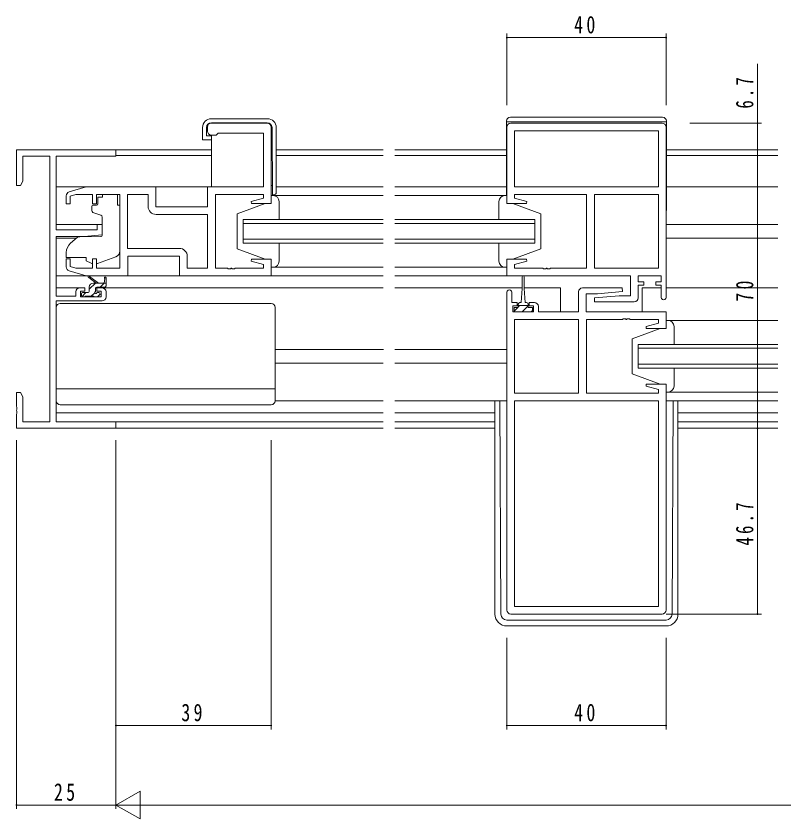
# Model space of a CAD drawing. Units: millimetres, scale not verified. Extents: x -567 to 567, y -403 to 403.
# Drawn here: x -172.8 to 20.1, y -67 to 134.8 of the extents above; entities that cross this region are included whole.
import ezdxf

# ---------------------------------------------------------------- set-up
doc = ezdxf.new("R2010")
doc.units = ezdxf.units.MM
doc.header["$LTSCALE"] = 2
for name, color, linetype, lineweight in [('0-3_YKK_11', 7, 'Continuous', 18), ('0-4_YKK_12', 2, 'Continuous', 18), ('0-5_YKK_13', 4, 'Continuous', 18), ('0-6_YKK_D', 6, 'Continuous', 18)]:
    doc.layers.add(name, color=color, linetype=linetype, lineweight=lineweight)
doc.styles.add('ＭＳ ゴシック', font='')
doc.styles.get('ＭＳ ゴシック').set_extended_font_data('MS Gothic')

msp = doc.modelspace()

# ---------------------------------------------------------------- linework, layer by layer
at = {"layer": '0-3_YKK_11'}
for p, q in [((-109.726, 107.915), (-123.726, 107.915)), ((-10.476, 107.915), (-48.476, 107.915)), ((-124.726, 106.915), (-124.726, 105.915)), ((-122.526, 104.915), (-122.226, 105.215)), ((-110.656, 105.415), (-110.656, 91.915)), ((-108.726, 87.715), (-108.726, 106.915)), ((-49.476, 106.915), (-49.476, 87.715)), ((-47.546, 105.985), (-47.546, 91.915)), ((-11.406, 105.985), (-47.546, 105.985)), ((-11.406, 105.985), (-47.546, 105.985)), ((-11.406, 91.915), (-11.406, 105.985)), ((-9.476, 64.115), (-9.476, 106.915)), ((-123.726, 104.915), (-122.526, 104.915)), ((-172.726, 101.215), (-172.726, 92.215)), ((-147.726, 101.215), (-172.726, 101.215)), ((-147.726, 99.585), (-147.726, 101.215)), ((-171.096, 99.585), (-164.356, 99.585)), ((-171.096, 93.306), (-171.096, 99.585)), ((-164.356, 99.585), (-164.356, 32.845)), ((-162.726, 81.115), (-162.726, 99.585)), ((-162.726, 99.585), (-147.726, 99.585)), ((-155.226, 91.915), (-159.513, 90.629)), ((-137.726, 91.915), (-155.226, 91.915)), ((-137.726, 86.915), (-137.726, 91.915)), ((-124.726, 91.915), (-124.726, 86.915)), ((-110.656, 91.915), (-124.726, 91.915)), ((-47.546, 91.915), (-11.406, 91.915)), ((-157.831, 89.985), (-153.626, 89.985)), ((-146.726, 89.985), (-146.726, 71.445)), ((-139.656, 89.985), (-144.796, 89.985)), ((-144.796, 89.985), (-144.796, 76.445)), ((-144.796, 89.985), (-144.796, 76.445)), ((-139.656, 86.985), (-139.656, 89.985)), ((-122.726, 89.985), (-110.656, 89.985)), ((-122.726, 71.445), (-122.726, 89.985)), ((-47.546, 89.068), (-47.546, 89.985)), ((-47.546, 89.985), (-29.476, 89.985)), ((-44.447, 88.237), (-47.546, 89.068)), ((-29.476, 89.985), (-29.476, 71.445)), ((-11.406, 89.985), (-27.476, 89.985)), ((-27.476, 89.985), (-27.476, 71.445)), ((-27.476, 89.985), (-27.476, 71.445)), ((-11.406, 71.445), (-11.406, 89.985)), ((-124.726, 86.915), (-137.726, 86.915)), ((-49.476, 87.715), (-44.515, 87.715)), ((-44.515, 87.715), (-44.447, 88.237)), ((-124.726, 84.985), (-137.656, 84.985)), ((-124.726, 71.445), (-124.726, 84.985)), ((-152.426, 81.115), (-162.726, 81.115)), ((-162.726, 79.415), (-155.726, 79.415)), ((-162.726, 64.415), (-162.726, 79.415)), ((-155.726, 79.415), (-151.226, 79.809)), ((-144.796, 76.445), (-131.796, 76.445)), ((-144.726, 69.515), (-144.726, 74.515)), ((-144.726, 74.515), (-131.726, 74.515)), ((-131.726, 74.515), (-131.726, 69.515)), ((-129.796, 74.445), (-129.796, 71.445)), ((-108.726, 73.715), (-113.686, 73.715)), ((-108.726, 69.515), (-108.726, 73.715)), ((-49.476, 73.715), (-49.476, 69.515)), ((-44.515, 73.715), (-49.476, 73.715)), ((-47.546, 72.362), (-44.447, 73.193)), ((-44.447, 73.193), (-44.515, 73.715)), ((-159.513, 70.801), (-155.226, 69.515)), ((-153.626, 71.445), (-157.831, 71.445)), ((-129.796, 71.445), (-124.726, 71.445)), ((-110.656, 71.445), (-117.768, 71.445)), ((-47.546, 71.445), (-47.546, 72.362)), ((-40.434, 71.445), (-47.546, 71.445)), ((-29.476, 71.445), (-38.518, 71.445)), ((-27.476, 71.445), (-11.406, 71.445)), ((-155.226, 69.515), (-144.726, 69.515)), ((-131.726, 69.515), (-108.726, 69.515)), ((-49.476, 69.515), (-18.406, 69.515)), ((-18.406, 69.515), (-18.406, 64.515)), ((-157.826, 65.515), (-157.826, 64.415)), ((-150.226, 64.215), (-150.226, 65.515)), ((-49.476, 65.415), (-49.476, -14.485)), ((-31.476, 65.515), (-31.476, 60.515)), ((-20.498, 66.515), (-30.476, 66.515)), ((-29.546, 65.015), (-26.669, 65.015)), ((-29.546, 60.515), (-29.546, 65.015)), ((-26.669, 65.015), (-20.456, 65.559)), ((-20.456, 65.559), (-20.498, 66.515)), ((-157.826, 64.415), (-162.726, 64.415)), ((-162.726, 63.215), (-151.226, 63.215)), ((-162.726, 32.845), (-162.726, 63.215)), ((-151.426, 64.215), (-156.626, 64.215)), ((-46.876, 62.015), (-46.876, 62.815)), ((-42.576, 62.815), (-43.876, 62.815)), ((-43.876, 62.815), (-43.876, 62.015)), ((-21.283, 64.515), (-27.496, 63.972)), ((-27.496, 63.972), (-27.454, 63.015)), ((-27.454, 63.015), (-17.476, 63.015)), ((-18.406, 64.515), (-21.283, 64.515)), ((-41.576, 60.515), (-41.576, 61.815)), ((-42.776, 60.515), (-47.976, 60.515)), ((-47.546, 58.585), (-47.546, 40.045)), ((-47.546, 58.585), (-47.546, 40.045)), ((-31.476, 58.585), (-47.546, 58.585)), ((-31.476, 60.515), (-41.576, 60.515)), ((-31.476, 40.045), (-31.476, 58.585)), ((-9.476, 60.515), (-29.546, 60.515)), ((-20.251, 58.705), (-19.701, 58.705)), ((-19.434, 58.585), (-19.251, 58.705)), ((-11.406, 40.962), (-11.406, 40.045)), ((-9.476, -14.485), (-9.476, 42.315)), ((-47.546, 40.045), (-31.476, 40.045)), ((-47.546, 38.115), (-47.546, -13.555)), ((-11.406, 38.115), (-47.546, 38.115)), ((-11.406, -13.555), (-11.406, 38.115)), ((-11.406, -13.555), (-11.406, 38.115)), ((-164.356, 32.845), (-171.096, 32.845)), ((-147.726, 32.845), (-162.726, 32.845)), ((-147.726, 31.215), (-147.726, 32.845)), ((-172.726, 31.215), (-147.726, 31.215)), ((-47.546, -13.555), (-11.406, -13.555)), ((-48.476, -15.485), (-10.476, -15.485))]:
    msp.add_line(p, q, dxfattribs=at)
for points in [[(-122.226, 105.215), (-122.026, 105.415), (-110.656, 105.415)], [(-172.726, 92.215), (-171.726, 92.215), (-171.096, 93.306)], [(-160.226, 89.671), (-160.226, 87.615), (-159.226, 87.615), (-159.226, 89.567), (-157.831, 89.985)], [(-153.626, 89.985), (-153.626, 87.615), (-152.626, 87.615), (-152.626, 89.985), (-146.726, 89.985)], [(-110.656, 89.985), (-110.656, 89.068), (-113.755, 88.237), (-113.686, 87.715), (-108.726, 87.715)], [(-151.226, 79.809), (-151.226, 82.415), (-152.426, 82.415), (-152.426, 81.115)], [(-157.831, 71.445), (-159.226, 71.864), (-159.226, 73.815), (-160.226, 73.815), (-160.226, 71.759)], [(-146.726, 71.445), (-152.626, 71.445), (-152.626, 73.815), (-153.626, 73.815), (-153.626, 71.445)], [(-113.686, 73.715), (-113.755, 73.193), (-110.656, 72.362), (-110.656, 71.445)], [(-117.768, 71.445), (-117.951, 71.325), (-118.501, 71.325), (-118.684, 71.445), (-118.768, 71.445), (-118.951, 71.325), (-119.501, 71.325), (-119.684, 71.445), (-122.726, 71.445)], [(-38.518, 71.445), (-38.701, 71.325), (-39.251, 71.325), (-39.434, 71.445), (-39.518, 71.445), (-39.701, 71.325), (-40.251, 71.325), (-40.434, 71.445)], [(-16.476, 64.015), (-16.476, 67.215), (-15.076, 67.215), (-15.076, 68.015), (-16.476, 68.015), (-16.476, 69.515), (-10.676, 69.515), (-10.676, 68.015), (-12.076, 68.015), (-12.076, 67.215), (-10.676, 67.215), (-10.676, 64.115)], [(-156.626, 64.215), (-156.626, 65.715), (-155.526, 65.715), (-155.526, 66.515), (-156.826, 66.515)], [(-151.226, 66.515), (-152.526, 66.515), (-152.526, 65.715), (-151.426, 65.715), (-151.426, 64.215)], [(-46.876, 62.815), (-48.276, 62.815), (-48.276, 65.415)], [(-47.976, 60.515), (-47.976, 62.015), (-46.876, 62.015)], [(-43.876, 62.015), (-42.776, 62.015), (-42.776, 60.515)], [(-29.476, 58.585), (-20.434, 58.585), (-20.251, 58.705)], [(-11.406, 40.045), (-29.476, 40.045), (-29.476, 58.585)], [(-19.701, 58.705), (-19.518, 58.585), (-19.434, 58.585)], [(-19.251, 58.705), (-18.701, 58.705), (-18.518, 58.585), (-11.406, 58.585), (-11.406, 57.668), (-14.505, 56.837), (-14.436, 56.315), (-9.476, 56.315), (-9.476, 60.515)], [(-9.476, 42.315), (-14.436, 42.315), (-14.505, 41.793), (-11.406, 40.962)], [(-171.096, 32.845), (-171.096, 39.124), (-171.726, 40.215), (-172.726, 40.215), (-172.726, 36.673), (-172.606, 36.49), (-172.606, 35.94), (-172.726, 35.757), (-172.726, 35.673), (-172.606, 35.49), (-172.606, 34.94), (-172.726, 34.757), (-172.726, 31.215)]]:
    msp.add_lwpolyline(points, dxfattribs=at)
for centre, radius, start, end in [((-123.726, 106.915), 1, 90.00001, 179.99999), ((-109.726, 106.915), 1, 0.00001, 89.99999), ((-48.476, 106.915), 1, 90.00001, 179.99999), ((-10.476, 106.915), 1, 0.00001, 89.99999), ((-123.726, 105.915), 1, 180.00001, 269.99999), ((-159.226, 89.671), 1, 106.69926, 180.00004), ((-137.656, 86.985), 2, 180.00001, 269.99999), ((-131.796, 74.445), 2, 0.00001, 89.99999), ((-159.226, 71.759), 1, 179.99996, 253.30074), ((-156.826, 65.515), 1, 90.00001, 179.99999), ((-151.226, 65.515), 1, 0.00001, 89.99999), ((-48.876, 65.415), 0.6, 359.99999, 180.00001), ((-30.476, 65.515), 1, 90.00001, 179.99999), ((-151.226, 64.215), 1, 270.00001, 359.99999), ((-42.576, 61.815), 1, 0.00001, 89.99999), ((-17.476, 64.015), 1, 270.00001, 359.99999), ((-10.076, 64.115), 0.6, 179.99999, 0.00001), ((-48.476, -14.485), 1, 180.00001, 269.99999), ((-10.476, -14.485), 1, 270.00001, 359.99999)]:
    msp.add_arc(centre, radius, start, end, dxfattribs=at)
at = {"layer": '0-4_YKK_12'}
for p, q in [((-148.026, 101.215), (-123.752, 101.215)), ((-107.452, 101.215), (-80.601, 101.215)), ((-77.601, 101.215), (-49.576, 101.215)), ((-9.376, 101.215), (18.649, 101.215)), ((-123.752, 99.815), (-147.726, 99.815)), ((-80.601, 99.815), (-107.452, 99.815)), ((-49.576, 99.815), (-77.601, 99.815)), ((18.649, 99.815), (-9.376, 99.815)), ((-162.726, 91.915), (-124.226, 91.915)), ((-107.452, 91.915), (-80.601, 91.915)), ((-77.601, 91.915), (-49.576, 91.915)), ((-9.376, 91.915), (18.649, 91.915)), ((-115.726, 83.715), (-115.726, 77.715)), ((-80.601, 83.715), (-115.726, 83.715)), ((-42.476, 83.715), (-77.601, 83.715)), ((-42.476, 77.715), (-42.476, 83.715)), ((-162.726, 82.415), (-151.226, 82.415)), ((-115.726, 82.715), (-80.601, 82.715)), ((-77.601, 82.715), (-42.476, 82.715)), ((-9.476, 82.415), (18.649, 82.415)), ((-162.726, 79.015), (-157.603, 79.015)), ((-80.601, 78.715), (-115.726, 78.715)), ((-42.476, 78.715), (-77.601, 78.715)), ((-9.476, 79.015), (18.649, 79.015)), ((-115.726, 77.715), (-80.601, 77.715)), ((-77.601, 77.715), (-42.476, 77.715)), ((-109.226, 69.515), (-80.601, 69.515)), ((-48.976, 69.515), (-77.601, 69.515)), ((-162.726, 66.515), (-156.826, 66.515)), ((-151.226, 66.515), (-80.601, 66.515)), ((-77.601, 66.515), (-45.626, 66.515)), ((-45.126, 66.515), (-35.976, 66.515)), ((-35.976, 66.515), (-35.976, 60.515)), ((-15.476, 66.515), (-10.676, 66.515)), ((-15.476, 66.515), (-15.476, 60.515)), ((-9.476, 66.515), (18.649, 66.515)), ((-107.726, 51.015), (-80.504, 51.015)), ((-77.601, 51.015), (-49.476, 51.015)), ((-16.476, 52.315), (-16.476, 46.315)), ((18.649, 52.315), (-16.476, 52.315)), ((-16.476, 51.315), (18.649, 51.315)), ((-107.726, 47.615), (-80.601, 47.615)), ((-77.601, 47.615), (-49.476, 47.615)), ((18.649, 47.315), (-16.476, 47.315)), ((-16.476, 46.315), (18.649, 46.315)), ((-9.476, 38.115), (18.649, 38.115)), ((-162.726, 35.115), (-80.601, 35.115)), ((-77.601, 35.115), (-52.476, 35.115)), ((-6.476, 35.115), (18.649, 35.115)), ((-80.601, 32.845), (-162.426, 32.845)), ((-52.476, 32.845), (-77.601, 32.845)), ((18.649, 32.845), (-6.476, 32.845)), ((-148.026, 31.215), (-80.601, 31.215)), ((-77.601, 31.215), (-52.476, 31.215)), ((-6.476, 31.215), (18.649, 31.215))]:
    msp.add_line(p, q, dxfattribs=at)
at = {"layer": '0-5_YKK_13'}
for p, q in [((-109.652, 109.015), (-123.752, 109.015)), ((-48.576, 109.415), (-10.376, 109.415)), ((-123.752, 108.015), (-109.7, 108.015)), ((-49.576, 108.415), (-49.576, 89.715)), ((-9.376, 108.215), (-49.576, 108.215)), ((-9.376, 108.415), (-9.376, 85.92)), ((-125.952, 106.815), (-125.952, 103.715)), ((-124.952, 104.715), (-124.952, 106.815)), ((-108.5, 106.826), (-108.352, 89.916)), ((-107.452, 90.415), (-107.452, 106.815)), ((-125.952, 103.715), (-125.452, 103.715)), ((-125.452, 103.715), (-123.752, 103.715)), ((-123.752, 104.715), (-124.952, 104.715)), ((-123.752, 104.715), (-123.752, 91.915)), ((-108.726, 92.215), (-108.372, 92.215)), ((-151.126, 89.315), (-152.296, 89.315)), ((-152.296, 88.315), (-152.296, 89.315)), ((-151.126, 89.985), (-147.326, 89.985)), ((-151.126, 89.985), (-151.126, 89.315)), ((-147.326, 89.985), (-147.326, 89.315)), ((-147.326, 88.315), (-147.326, 89.315)), ((-108.726, 89.716), (-80.601, 89.715)), ((-108.352, 89.916), (-107.952, 89.915)), ((-77.601, 89.714), (-49.476, 89.714)), ((-153.826, 87.015), (-153.826, 85.965)), ((-152.596, 87.315), (-153.526, 87.315)), ((-152.296, 88.315), (-152.296, 87.615)), ((-147.326, 87.315), (-147.326, 88.315)), ((-147.326, 87.315), (-146.726, 87.315)), ((-146.726, 75.76), (-146.726, 87.315)), ((-110.226, 87.715), (-117.226, 85.115)), ((-110.226, 87.715), (-117.226, 85.115)), ((-106.726, 84.115), (-106.726, 88.215)), ((-106.726, 83.715), (-106.726, 88.215)), ((-51.476, 83.715), (-51.476, 88.215)), ((-47.976, 87.715), (-40.976, 85.115)), ((-153.497, 85.495), (-151.497, 84.767)), ((-117.226, 85.115), (-117.226, 76.315)), ((-117.226, 85.115), (-117.226, 76.315)), ((-40.976, 85.115), (-40.976, 76.315)), ((-9.376, 85.92), (-9.476, 85.92)), ((-151.226, 84.319), (-151.226, 79.712)), ((-157.463, 79.132), (-159.154, 77.713)), ((-151.443, 79.413), (-156.829, 79.366)), ((-106.726, 73.215), (-106.726, 77.715)), ((-106.726, 73.215), (-106.726, 77.315)), ((-51.476, 73.215), (-51.476, 77.715)), ((-160.226, 75.415), (-160.226, 74.115)), ((-110.226, 73.715), (-117.226, 76.315)), ((-110.226, 73.715), (-117.226, 76.315)), ((-47.976, 73.715), (-40.976, 76.315)), ((-153.92, 72.709), (-155.226, 73.318)), ((-152.354, 72.675), (-147.717, 74.349)), ((-108.726, 71.714), (-80.601, 71.716)), ((-49.476, 71.715), (-77.601, 71.715)), ((-155.153, 69.515), (-162.726, 69.515)), ((-152.726, 67.715), (-154.545, 69.116)), ((-152.126, 67.715), (-154.344, 69.398)), ((-150.526, 68.841), (-150.725, 67.715)), ((-150.226, 67.015), (-150.226, 69.015)), ((-145.226, 69.515), (-131.226, 69.515)), ((-45.626, 69.265), (-45.626, 66.315)), ((-45.126, 66.315), (-45.126, 69.265)), ((-152.904, 67.715), (-154.426, 66.193)), ((-154.426, 65.615), (-154.426, 66.715)), ((-153.426, 67.715), (-150.226, 67.715)), ((-152.526, 66.715), (-150.526, 66.715)), ((-150.659, 67.715), (-151.659, 66.715)), ((-156.426, 65.015), (-156.426, 64.515)), ((-155.304, 65.315), (-156.327, 64.292)), ((-154.726, 65.315), (-156.126, 65.315)), ((-153.075, 65.299), (-153.959, 64.415)), ((-152.826, 65.776), (-152.826, 66.415)), ((-152.026, 65.315), (-152.365, 65.315)), ((-152.314, 64.303), (-151.814, 64.803)), ((-45.626, 66.315), (-45.876, 62.815)), ((-45.126, 66.315), (-44.876, 62.815)), ((-161.726, 62.615), (-108.726, 62.615)), ((-156.126, 64.215), (-155.626, 64.215)), ((-155.426, 64.415), (-153.326, 64.415)), ((-153.126, 64.215), (-152.526, 64.215)), ((-46.226, 62.815), (-45.876, 62.815)), ((-44.876, 62.815), (-44.526, 62.815)), ((-162.726, 38.115), (-162.726, 61.615)), ((-107.726, 38.115), (-107.726, 61.615)), ((-47.676, 61.615), (-47.676, 60.515)), ((-46.626, 61.615), (-47.676, 61.615)), ((-46.751, 61.615), (-47.676, 60.69)), ((-46.626, 61.615), (-46.626, 62.415)), ((-44.126, 62.115), (-46.626, 62.115)), ((-46.251, 62.115), (-46.626, 61.74)), ((-45.376, 60.745), (-45.606, 60.515)), ((-44.126, 61.995), (-45.376, 60.745)), ((-44.126, 62.415), (-44.126, 61.615)), ((-43.076, 60.8), (-43.361, 60.515)), ((-47.676, 60.515), (-43.076, 60.515)), ((-9.476, 58.316), (18.649, 58.315)), ((-7.476, 52.715), (-7.476, 56.815)), ((-7.476, 52.315), (-7.476, 56.815)), ((-17.976, 53.715), (-17.976, 44.915)), ((-17.976, 53.715), (-17.976, 44.915)), ((-10.976, 42.315), (-17.976, 44.915)), ((-10.976, 42.315), (-17.976, 44.915)), ((-7.476, 41.815), (-7.476, 46.315)), ((-7.476, 41.815), (-7.476, 45.915)), ((-162.726, 41.155), (-107.726, 41.155)), ((-10.976, 42.315), (-9.476, 42.315)), ((-10.976, 42.315), (-9.476, 42.315)), ((-9.476, 42.315), (-9.476, 40.315)), ((-9.476, 42.315), (-9.476, 40.315)), ((-9.476, 40.315), (-8.976, 40.315)), ((-9.476, 40.315), (-8.976, 40.315)), ((-9.476, 40.314), (18.649, 40.315)), ((-161.726, 37.115), (-108.726, 37.115)), ((-107.726, 38.115), (-80.601, 38.115)), ((-77.601, 38.115), (-49.476, 38.115)), ((-52.476, 38.115), (-52.476, -15.482)), ((-50.984, -15.49), (-51.266, 38.115)), ((-7.968, -15.49), (-7.686, 38.115)), ((-6.476, 38.115), (-6.476, -15.482)), ((-49.484, -16.982), (-9.468, -16.982)), ((-49.476, -18.482), (-9.476, -18.482))]:
    msp.add_line(p, q, dxfattribs=at)
for points in [[(-108.226, 89.715), (-108.726, 89.715), (-108.726, 87.715), (-110.226, 87.715)], [(-108.226, 89.715), (-108.726, 89.715), (-108.726, 87.715), (-110.226, 87.715)], [(-49.976, 89.715), (-49.476, 89.715), (-49.476, 87.715), (-47.976, 87.715)], [(-160.226, 74.115), (-155.226, 74.115), (-155.226, 73.815), (-155.226, 73.318)], [(-110.226, 73.715), (-108.726, 73.715), (-108.726, 71.715), (-108.226, 71.715)], [(-110.226, 73.715), (-108.726, 73.715), (-108.726, 71.715), (-108.226, 71.715)], [(-47.976, 73.715), (-49.476, 73.715), (-49.476, 71.715), (-49.976, 71.715)], [(-43.076, 60.515), (-43.076, 61.615), (-44.126, 61.615)], [(-8.976, 58.315), (-9.476, 58.315), (-9.476, 56.315), (-10.976, 56.315), (-17.976, 53.715)], [(-8.976, 58.315), (-9.476, 58.315), (-9.476, 56.315), (-10.976, 56.315), (-17.976, 53.715)]]:
    msp.add_lwpolyline(points, dxfattribs=at)
for centre, radius, start, end in [((-123.752, 106.815), 2.2, 90, 180), ((-109.652, 106.815), 2.2, 0, 90), ((-48.576, 108.415), 1, 90, 180), ((-10.376, 108.415), 1, 0, 90), ((-123.752, 106.815), 1.2, 90, 180), ((-109.7, 106.815), 1.2, 0.5, 90), ((-108.226, 88.215), 1.5, 0, 90), ((-108.226, 88.215), 1.5, 0, 90), ((-107.952, 90.415), 0.5, 270, 0), ((-49.976, 88.215), 1.5, 90, 180), ((-153.526, 87.015), 0.3, 90, 180), ((-152.596, 87.615), 0.3, 270, 0), ((-153.326, 85.965), 0.5, 180, 250), ((-151.726, 84.319), 0.5, 0, 70), ((-156.82, 78.366), 1, 90.5, 130), ((-151.526, 79.712), 0.3, 270.5, 0), ((-157.226, 75.415), 3, 130, 180), ((-148.226, 75.76), 1.5, 289.85326, 0), ((-153.497, 73.615), 1, 245, 262.59308), ((-152.694, 73.615), 1, 273.88684, 289.85326), ((-108.226, 73.215), 1.5, 270, 0), ((-108.226, 73.215), 1.5, 270, 0), ((-49.976, 73.215), 1.5, 180, 270), ((-154.526, 69.315), 0.2, 24.41711, 264.41711), ((-150.426, 69.015), 0.2, 360, 240), ((-45.376, 69.265), 0.25, 0, 180), ((-153.426, 66.715), 1, 90, 180), ((-152.526, 66.415), 0.3, 90, 180), ((-150.526, 67.015), 0.3, 270, 360), ((-156.126, 65.015), 0.3, 90, 180), ((-154.726, 65.615), 0.3, 270, 360), ((-152.826, 65.315), 0.25, 123.05573, 326.94427), ((-153.126, 65.776), 0.3, 303.05573, 360), ((-152.365, 65.015), 0.3, 90, 146.94427), ((-152.026, 65.015), 0.3, 315, 90), ((-161.726, 61.615), 1, 90, 180), ((-156.126, 64.515), 0.3, 180, 270), ((-155.626, 64.415), 0.2, 270, 360), ((-153.126, 64.415), 0.2, 180, 270), ((-152.526, 64.515), 0.3, 270, 315), ((-108.726, 61.615), 1, 0, 90), ((-46.226, 62.415), 0.4, 90, 180), ((-44.526, 62.415), 0.4, 0, 90), ((-8.976, 56.815), 1.5, 0, 90), ((-8.976, 56.815), 1.5, 0, 90), ((-8.976, 41.815), 1.5, 270, 0), ((-8.976, 41.815), 1.5, 270, 0), ((-161.726, 38.115), 1, 180, 270), ((-108.726, 38.115), 1, 270, 0), ((-49.476, -15.482), 3, 180, 270), ((-49.484, -15.482), 1.5, 180.30155, 270), ((-9.476, -15.482), 3, 270, 0), ((-9.468, -15.482), 1.5, 270, 359.69845)]:
    msp.add_arc(centre, radius, start, end, dxfattribs=at)
at = {"layer": '0-6_YKK_D'}
for p, q in [((-49.476, 112.415), (-49.476, 130.415)), ((-49.476, 129.415), (-9.476, 129.415)), ((-9.476, 112.415), (-9.476, 130.415)), ((13.524, 107.915), (13.524, 122.815)), ((-3.476, 107.915), (14.524, 107.915)), ((13.524, 101.215), (13.524, 107.915)), ((-3.476, 101.215), (14.524, 101.215)), ((-3.476, 101.215), (14.524, 101.215)), ((13.524, 101.215), (13.524, 31.215)), ((-3.476, 31.215), (14.524, 31.215)), ((-3.476, 31.215), (14.524, 31.215)), ((13.524, 31.215), (13.524, -15.485)), ((-172.726, 28.215), (-172.726, -64.485)), ((-147.726, 28.215), (-147.726, -64.485)), ((-147.726, 28.215), (-147.726, -44.485)), ((-147.726, 28.215), (-147.726, -64.485)), ((-108.726, 28.215), (-108.726, -44.485)), ((-9.476, -15.485), (14.524, -15.485)), ((-49.476, -21.482), (-49.476, -44.485)), ((-9.476, -21.482), (-9.476, -44.485)), ((-147.726, -43.485), (-108.726, -43.485)), ((-49.476, -43.485), (-9.476, -43.485)), ((-147.726, -63.485), (-141.664, -59.985)), ((-141.664, -66.985), (-141.664, -59.985)), ((-147.726, -63.485), (-172.726, -63.485)), ((-147.726, -63.485), (-141.664, -66.985)), ((-147.726, -63.485), (-135.602, -63.485)), ((-140.726, -63.485), (345.274, -63.485))]:
    msp.add_line(p, q, dxfattribs=at)
for centre, start, end in [((-49.476, 129.415), 0, 180), ((-49.476, 129.415), 180, 0), ((-9.476, 129.415), 0, 180), ((-9.476, 129.415), 180, 0), ((13.524, 107.915), 90, 270), ((13.524, 107.915), 270, 90), ((13.524, 101.215), 90, 270), ((13.524, 101.215), 90, 270), ((13.524, 101.215), 270, 90), ((13.524, 101.215), 270, 90), ((13.524, 31.215), 90, 270), ((13.524, 31.215), 90, 270), ((13.524, 31.215), 270, 90), ((13.524, 31.215), 270, 90), ((13.524, -15.485), 90, 270), ((13.524, -15.485), 270, 90), ((-147.726, -43.485), 0, 180), ((-147.726, -43.485), 180, 0), ((-108.726, -43.485), 0, 180), ((-108.726, -43.485), 180, 0), ((-49.476, -43.485), 0, 180), ((-49.476, -43.485), 180, 0), ((-9.476, -43.485), 0, 180), ((-9.476, -43.485), 180, 0), ((-172.726, -63.485), 0, 180), ((-172.726, -63.485), 180, 0)]:
    msp.add_arc(centre, 0.106, start, end, dxfattribs=at)

# ---------------------------------------------------------------- texts
at = {"layer": '0-6_YKK_D', "color": 7, "char_height": 4.399, "attachment_point": 7, "style": 'ＭＳ ゴシック'}
for s, insert in [('\\T1.37;\\W0.75;40', (-32.57, 130.415)), ('\\T1.37;\\W0.75;39', (-131.296, -42.485)), ('\\T1.37;\\W0.75;40', (-32.57, -42.485)), ('\\T1.37;\\W0.75;25', (-163.308, -62.485))]:
    msp.add_mtext(s, dxfattribs=dict(at, insert=insert))
at = {"layer": '0-6_YKK_D', "color": 7, "char_height": 4.399, "attachment_point": 7, "rotation": 90, "style": 'ＭＳ ゴシック'}
for s, insert in [('\\T1.38;\\W0.7;6.7', (12.524, 111.573)), ('\\T1.37;\\W0.75;70', (12.524, 63.023)), ('\\T1.39;\\W0.7;46.7', (12.524, 1.737))]:
    msp.add_mtext(s, dxfattribs=dict(at, insert=insert))

doc.saveas('drawing.dxf')
